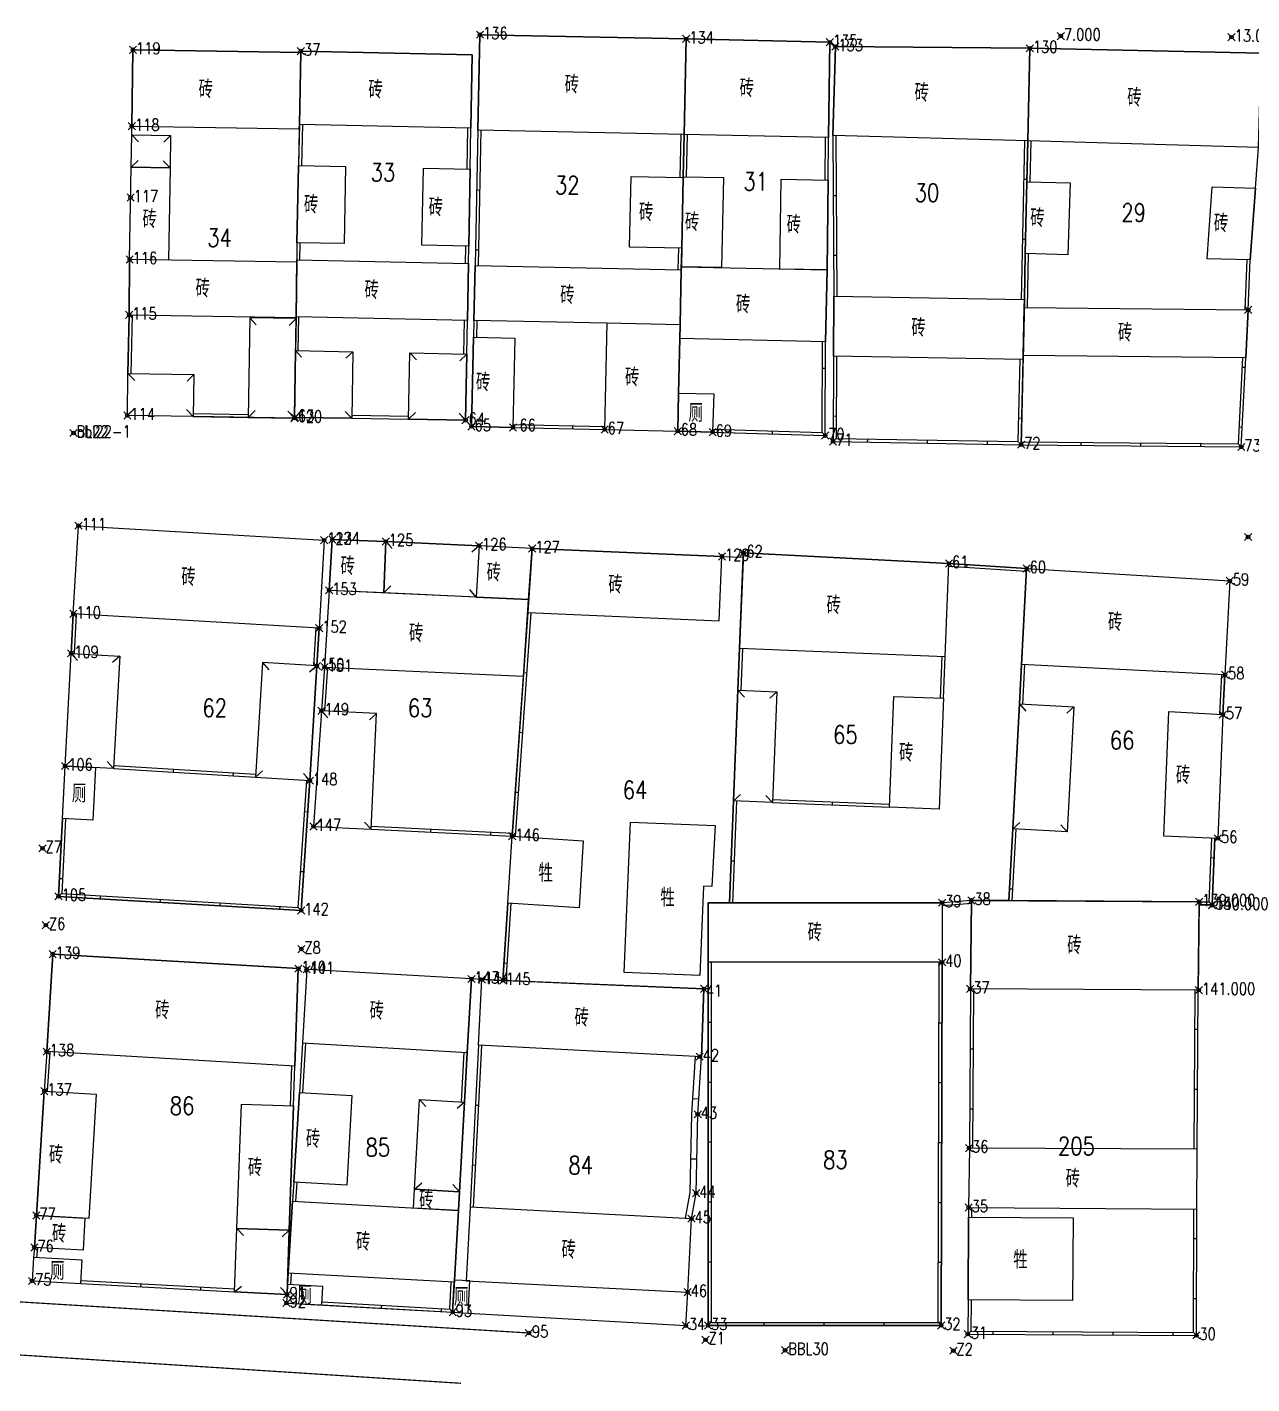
# Model space of a CAD drawing. Extents: x 499223 to 500082, y 4357473 to 4358121.
# Drawn here: x 499618.2 to 499720.4, y 4357674.3 to 4357787.5 of the extents above; entities that cross this region are included whole.
import ezdxf
from ezdxf.enums import TextEntityAlignment as Align

# ---------------------------------------------------------------- set-up
doc = ezdxf.new("R2010")
doc.units = 0
doc.header["$LTSCALE"] = 0.5
doc.header["$PDMODE"] = 35
doc.header["$PDSIZE"] = 0.3
doc.linetypes.add('X3', pattern=[5, 4, -1])
for name, color, linetype in [('CLD', 1, 'CONTINUOUS'), ('DLDW', 11, 'CONTINUOUS'), ('DLSS', 4, 'CONTINUOUS'), ('JMD', 6, 'CONTINUOUS'), ('QSJX', 7, 'CONTINUOUS'), ('YBH', 3, 'CONTINUOUS')]:
    doc.layers.add(name, color=color, linetype=linetype)
doc.styles.add('HZ', font='rs.shx', dxfattribs={"width": 0.8, "bigfont": 'hztxt.shx'})
doc.linetypes.add('444', pattern='A,4.5,[145,Aaa.SHX,S=1,R=0,X=0,Y=1],4.5,-0.5,[146,Aaa.SHX,S=1,R=0,X=0,Y=0],-0.5', length=10)

msp = doc.modelspace()

# ---------------------------------------------------------------- linework, layer by layer
at = {"layer": 'CLD', "linetype": 'Continuous'}
for p in [(499656.01, 4357786.92, 1.15), (499656.01, 4357786.92, 1.15), (499673.22, 4357786.57, 0.27), (499673.22, 4357786.57, 0.27), (499704.47, 4357786.8, -0.48), (499718.72, 4357786.71, 0.18), (499627.06, 4357785.66, 0.64), (499641.07, 4357785.55, 0.42), (499685.2, 4357786.29, 0.22), (499685.2, 4357786.29, 0.22), (499685.66, 4357785.93, 0.25), (499685.66, 4357785.93, 0.25), (499701.89, 4357785.78, 0.39), (499701.89, 4357785.78, 0.39), (499626.97, 4357779.28, 0.19), (499626.86, 4357773.33, 0.18), (499626.78, 4357768.16, 0.1), (499720.11, 4357763.95), (499626.74, 4357763.53, 0.09), (499626.59, 4357755.14, 0.06), (499640.54, 4357754.92, 0.14), (499640.54, 4357754.92, 0.14), (499640.56, 4357754.98, 1.84), (499654.81, 4357754.74, 2.3), (499622.1, 4357753.67, 3.73), (499622.1, 4357753.67, 3.73), (499622.1, 4357753.67, 3.73), (499622.1, 4357753.67, 3.73), (499622.1, 4357753.67), (499622.1, 4357753.67), (499622.1, 4357753.67), (499622.1, 4357753.67), (499655.31, 4357754.22, 1.71), (499658.76, 4357754.14), (499666.41, 4357753.97, 1.17), (499672.51, 4357753.83, 1.92), (499675.42, 4357753.75, 1.3), (499684.81, 4357753.46, 1.87), (499685.47, 4357752.97, 1.51), (499701.16, 4357752.7, 0.9), (499719.53, 4357752.51, -0.38), (499622.52, 4357745.94, 0.14), (499643.01, 4357744.73, 2.16), (499643.69, 4357744.79, -0.53), (499648.15, 4357744.62, 1.3), (499720.1, 4357744.99), (499720.1, 4357744.99), (499720.1, 4357744.99), (499655.93, 4357744.27, 0.13), (499660.37, 4357744.03, 0.92), (499676.2, 4357743.37, 1.19), (499677.99, 4357743.67, 1.21), (499695.14, 4357742.78, 0.44), (499701.62, 4357742.36, 0.37), (499718.57, 4357741.33, 1.42), (499643.43, 4357740.54, -0.32), (499622.08, 4357738.58, 0.05), (499642.6, 4357737.38, -0.03), (499621.9, 4357735.28, 0.24), (499642.4, 4357734.23, -0.15), (499643.05, 4357734.14, -0.15), (499718.17, 4357733.49, 0.21), (499642.79, 4357730.49, -0.21), (499717.99, 4357730.17, 0.24), (499621.4, 4357725.88, 0.27), (499641.81, 4357724.66, 0.8), (499642.12, 4357720.83, -0.5), (499658.7, 4357720.02, 0.04), (499717.58, 4357719.84, 0.24), (499619.51, 4357719.01, -0.16), (499620.85, 4357715, 0.19), (499694.57, 4357714.47, 0.13), (499694.57, 4357714.47, 0.13), (499697.01, 4357714.66, 1.8), (499697.01, 4357714.66, 1.8), (499716.01, 4357714.55, 1.06), (499717.09, 4357714.29, 0.37), (499717.1, 4357714.26, -0.04), (499641.09, 4357713.82, -0.26), (499619.79, 4357712.6, -0.17), (499641.11, 4357710.6, -0.58), (499620.36, 4357710.18, -0.01), (499694.57, 4357709.5, 0.01), (499640.85, 4357708.97, -0.23), (499641.55, 4357708.91, -0.32), (499655.3, 4357708.11, -0.16), (499656.16, 4357708.06, 0.08), (499657.93, 4357707.98, 0.01), (499674.7, 4357707.28), (499696.91, 4357707.28, -0.16), (499715.99, 4357707.17, -0.03), (499619.86, 4357702.04, 0.02), (499674.34, 4357701.62, -0.13), (499619.66, 4357698.75, 0.53), (499674.18, 4357696.81, -0.18), (499696.81, 4357693.99, -0.33), (499674.05, 4357690.23, -0.24), (499696.78, 4357689.03, -0.31), (499619, 4357688.37, 0.74), (499673.66, 4357688.1, -0.57), (499618.83, 4357685.7, -0.15), (499618.64, 4357682.9, 0.29), (499639.91, 4357681.76, 5.07), (499673.34, 4357681.96, 1.02), (499639.87, 4357681.06, 1.05), (499653.73, 4357680.3, 1.2), (499673.18, 4357679.18, 0.11), (499675.04, 4357679.19, 0.09), (499694.49, 4357679.19, -0.05), (499660.09, 4357678.56, -0.39), (499674.83, 4357677.99, -0.19), (499696.71, 4357678.46, 0.11), (499715.78, 4357678.36, 0.69), (499681.47, 4357677.12), (499695.51, 4357677.08, -0.23)]:
    msp.add_point(p, dxfattribs=at)
at = {"layer": 'DLDW', "linetype": 'Continuous', "flags": 128}
for points in [[(499621.4, 4357725.88), (499623.94, 4357725.75), (499623.72, 4357721.36), (499621.18, 4357721.49)], [(499675.62, 4357720.91), (499675.36, 4357715.83), (499674.66, 4357715.86), (499674.36, 4357708.4), (499668.05, 4357708.66), (499668.57, 4357721.19)], [(499696.77, 4357688.23), (499705.5, 4357688.17), (499705.46, 4357681.27), (499696.73, 4357681.33)], [(499618.76, 4357684.86), (499618.64, 4357682.9), (499622.72, 4357682.68), (499622.83, 4357684.64), (499618.76, 4357684.86)], [(499639.87, 4357681.06), (499642.81, 4357680.9), (499642.9, 4357682.43), (499639.96, 4357682.61)], [(499653.73, 4357680.3), (499655.03, 4357680.22), (499655.16, 4357682.9), (499653.88, 4357682.97)]]:
    msp.add_lwpolyline(points, close=True, dxfattribs=at)
at = {"layer": 'DLDW', "linetype": 'Continuous', "elevation": 4.02, "flags": 128}
msp.add_lwpolyline([(499658.7, 4357720.02), (499664.63, 4357719.64), (499664.28, 4357714.05), (499658.34, 4357714.43)], close=True, dxfattribs=at)
at = {"layer": 'DLSS', "color": 4, "linetype": 'X3', "const_width": 0.1, "elevation": 4.02, "flags": 128}
msp.add_lwpolyline([(499654.42, 4357674.36), (499576.38, 4357679.37), (499546.37, 4357681.52), (499485.37, 4357681.55), (499451.72, 4357682.29), (499408.46, 4357683.36), (499363.11, 4357682.93), (499346.74, 4357681.87), (499346.42, 4357687.49), (499373.48, 4357688), (499421.42, 4357687.78), (499430.81, 4357687.9), (499468.37, 4357686.23), (499485.11, 4357686.18), (499546.95, 4357686.47), (499593.11, 4357682.65), (499660.09, 4357678.56)], dxfattribs=at)
at = {"layer": 'JMD', "linetype": 'Continuous'}
for p, q in [((499626.96, 4357778.56), (499627.52, 4357777.98)), ((499630.19, 4357778.51), (499629.62, 4357777.95)), ((499626.92, 4357775.86), (499627.49, 4357776.41)), ((499630.15, 4357775.81), (499629.59, 4357776.38)), ((499701.65, 4357774.82), (499701.4, 4357774.82)), ((499655.73, 4357773.96), (499655.98, 4357773.95)), ((499685.49, 4357773.51), (499685.74, 4357773.51)), ((499701.54, 4357769.82), (499701.29, 4357769.82)), ((499655.63, 4357768.96), (499655.88, 4357768.95)), ((499685.52, 4357768.51), (499685.77, 4357768.51)), ((499636.8, 4357763.28), (499637.35, 4357762.71)), ((499640.66, 4357763.22), (499640.09, 4357762.66)), ((499640.62, 4357760.56, 4.16), (499641.11, 4357759.99)), ((499645.41, 4357760.46), (499644.83, 4357759.91)), ((499650.15, 4357760.36), (499650.71, 4357759.78)), ((499654.91, 4357760.26), (499654.34, 4357759.71)), ((499626.64, 4357758.64), (499627.2, 4357758.07)), ((499632.14, 4357758.55), (499631.57, 4357758)), ((499684.83, 4357759.07), (499684.58, 4357759.07)), ((499719.86, 4357759.13), (499719.61, 4357759.14)), ((499626.59, 4357755.14), (499627.16, 4357755.7)), ((499632.09, 4357755.05), (499631.53, 4357755.63)), ((499636.67, 4357754.98), (499637.24, 4357755.54)), ((499640.54, 4357754.92), (499639.98, 4357755.5)), ((499640.56, 4357754.98), (499641.13, 4357755.54)), ((499645.32, 4357754.9), (499644.76, 4357755.47)), ((499650.06, 4357754.82), (499650.63, 4357755.38)), ((499654.81, 4357754.74), (499654.26, 4357755.32)), ((499685.49, 4357755.1), (499685.74, 4357755.09)), ((499663.76, 4357754.03), (499663.77, 4357754.28)), ((499680.42, 4357753.6), (499680.43, 4357753.85)), ((499701.21, 4357754.89), (499700.96, 4357754.9)), ((499719.61, 4357754.14), (499719.36, 4357754.15)), ((499688.35, 4357752.92), (499688.36, 4357753.17)), ((499693.35, 4357752.84), (499693.36, 4357753.09)), ((499698.35, 4357752.75), (499698.35, 4357753)), ((499706.16, 4357752.65), (499706.16, 4357752.9)), ((499711.16, 4357752.6), (499711.16, 4357752.85)), ((499716.16, 4357752.54), (499716.16, 4357752.79)), ((499648.15, 4357744.62), (499648.69, 4357744.03)), ((499655.93, 4357744.27), (499655.33, 4357743.73)), ((499696.63, 4357742.69), (499696.61, 4357742.44)), ((499647.99, 4357740.33), (499648.58, 4357740.91)), ((499655.69, 4357739.98), (499655.16, 4357740.61)), ((499621.9, 4357735.28), (499622.44, 4357734.68)), ((499625.95, 4357735.06), (499625.35, 4357734.52)), ((499637.86, 4357734.51), (499638.39, 4357733.91)), ((499642.4, 4357734.23), (499641.8, 4357733.7)), ((499659.65, 4357733.69), (499659.9, 4357733.67)), ((499677.53, 4357732.21), (499678.08, 4357731.62)), ((499680.78, 4357732.08), (499680.19, 4357731.54)), ((499642.79, 4357730.49), (499643.32, 4357729.89)), ((499647.39, 4357730.27), (499646.8, 4357729.73)), ((499701.02, 4357731.06), (499701.56, 4357730.47)), ((499705.56, 4357730.82), (499704.96, 4357730.29)), ((499659.3, 4357728.7), (499659.55, 4357728.68)), ((499621.4, 4357725.88, 0.27), (499621.99, 4357726.42)), ((499625.44, 4357725.66), (499624.91, 4357726.26)), ((499630.43, 4357725.36), (499630.45, 4357725.61)), ((499635.42, 4357725.05), (499635.44, 4357725.3)), ((499637.27, 4357724.94), (499637.87, 4357725.47)), ((499641.81, 4357724.66), (499641.28, 4357725.25)), ((499658.95, 4357723.71), (499659.2, 4357723.69)), ((499677.16, 4357722.97), (499677.75, 4357723.51)), ((499680.41, 4357722.84), (499679.87, 4357723.43)), ((499685.41, 4357722.64), (499685.42, 4357722.89)), ((499641.63, 4357722.03), (499641.39, 4357722.05)), ((499642.12, 4357720.83), (499642.72, 4357721.36)), ((499646.92, 4357720.6), (499646.38, 4357721.19)), ((499700.46, 4357720.63), (499701.05, 4357721.16)), ((499651.91, 4357720.35), (499651.92, 4357720.6)), ((499656.91, 4357720.11), (499656.92, 4357720.35)), ((499705, 4357720.39), (499704.47, 4357720.98)), ((499676.97, 4357717.97), (499677.21, 4357717.96)), ((499717.25, 4357718.2), (499717, 4357718.21)), ((499620.92, 4357716.49), (499621.17, 4357716.48)), ((499641.3, 4357717.04), (499641.05, 4357717.06)), ((499700.19, 4357715.64), (499700.44, 4357715.62)), ((499624.35, 4357714.8), (499624.36, 4357715.05)), ((499629.34, 4357714.5), (499629.35, 4357714.75)), ((499634.33, 4357714.21), (499634.35, 4357714.46)), ((499639.32, 4357713.92), (499639.34, 4357714.17)), ((499658.02, 4357709.44), (499658.27, 4357709.42)), ((499694.57, 4357709.43), (499694.32, 4357709.43)), ((499675.04, 4357704.5), (499675.29, 4357704.5)), ((499694.55, 4357704.43), (499694.3, 4357704.43)), ((499715.91, 4357703.89), (499715.66, 4357703.89)), ((499696.91, 4357702.28), (499697.16, 4357702.28)), ((499675.04, 4357699.5), (499675.29, 4357699.5)), ((499694.54, 4357699.43), (499694.29, 4357699.43)), ((499715.89, 4357698.89), (499715.64, 4357698.89)), ((499650.96, 4357698.04), (499651.5, 4357697.45)), ((499654.72, 4357697.83), (499654.12, 4357697.3)), ((499655.62, 4357697.58), (499655.87, 4357697.57)), ((499674.26, 4357698.07), (499673.76, 4357698.1)), ((499696.87, 4357697.28), (499697.12, 4357697.28)), ((499675.04, 4357694.5), (499675.29, 4357694.5)), ((499694.53, 4357694.43), (499694.28, 4357694.43)), ((499674.1, 4357693.07), (499673.6, 4357693.08)), ((499655.36, 4357692.59), (499655.61, 4357692.58)), ((499650.55, 4357690.55), (499651.15, 4357691.09)), ((499654.3, 4357690.35, 5.07), (499653.75, 4357690.94)), ((499675.04, 4357689.5), (499675.29, 4357689.5)), ((499694.51, 4357689.43), (499694.26, 4357689.43)), ((499635.72, 4357687.28), (499636.27, 4357686.69)), ((499640.09, 4357687.13), (499639.51, 4357686.58)), ((499715.81, 4357686.42), (499715.56, 4357686.42)), ((499675.04, 4357684.5), (499675.29, 4357684.5)), ((499694.5, 4357684.43), (499694.25, 4357684.43)), ((499627.71, 4357682.41), (499627.73, 4357682.66)), ((499632.71, 4357682.15), (499632.72, 4357682.4)), ((499635.54, 4357682, 4.31), (499636.12, 4357682.46)), ((499639.91, 4357681.76), (499639.36, 4357682.35)), ((499715.79, 4357681.42), (499715.54, 4357681.42)), ((499647.8, 4357680.63), (499647.82, 4357680.88)), ((499652.8, 4357680.35), (499652.81, 4357680.6)), ((499675.04, 4357679.5), (499675.29, 4357679.5)), ((499679.73, 4357679.19), (499679.73, 4357679.44)), ((499684.73, 4357679.19), (499684.73, 4357679.44)), ((499689.73, 4357679.19), (499689.73, 4357679.44)), ((499694.49, 4357679.43), (499694.24, 4357679.43)), ((499698.84, 4357678.45), (499698.84, 4357678.7)), ((499703.84, 4357678.42), (499703.84, 4357678.67)), ((499708.84, 4357678.39), (499708.84, 4357678.64)), ((499713.84, 4357678.37), (499713.84, 4357678.62))]:
    msp.add_line(p, q, dxfattribs=at)
for points in [[(499656.01, 4357786.92), (499673.22, 4357786.57), (499673.05, 4357778.6), (499655.84, 4357778.96)], [(499641.07, 4357785.55), (499655.35, 4357785.25), (499655.25, 4357779.12), (499640.94, 4357779.41), (499641.06, 4357785.44)], [(499673.05, 4357778.6), (499673.22, 4357786.57), (499685.2, 4357786.29), (499685.1, 4357778.33)], [(499685.66, 4357785.93), (499701.89, 4357785.78), (499701.72, 4357778.05), (499685.45, 4357778.51)], [(499701.89, 4357785.78), (499721.19, 4357785.37), (499720.97, 4357777.5), (499701.72, 4357778.05)], [(499640.87, 4357775.99), (499644.79, 4357775.91), (499644.69, 4357769.48), (499640.74, 4357769.56)], [(499651.29, 4357775.77), (499655.18, 4357775.69), (499655.07, 4357769.26), (499651.17, 4357769.34)], [(499668.62, 4357775.09), (499672.97, 4357775), (499672.84, 4357769.1), (499668.49, 4357769.19)], [(499672.97, 4357775.06), (499676.32, 4357774.99), (499676.16, 4357767.48), (499672.81, 4357767.55), (499672.84, 4357769.1), (499672.97, 4357775)], [(499681.13, 4357774.87), (499685.06, 4357774.79), (499684.97, 4357767.28), (499681.04, 4357767.36)], [(499701.51, 4357768.65), (499701.64, 4357774.65), (499705.24, 4357774.55), (499705.07, 4357768.55)], [(499717.11, 4357774.21), (499720.72, 4357774.11), (499720.27, 4357768.12), (499716.67, 4357768.22)], [(499640.74, 4357768.13), (499655.05, 4357767.83), (499654.96, 4357763.06), (499640.67, 4357763.36)], [(499655.6, 4357767.66), (499672.8, 4357767.3), (499672.7, 4357762.7), (499666.6, 4357762.83), (499655.5, 4357763.06)], [(499672.81, 4357767.55), (499684.97, 4357767.28), (499684.84, 4357761.28), (499672.68, 4357761.55), (499672.7, 4357762.7), (499672.8, 4357767.3)], [(499685.54, 4357765.1), (499701.43, 4357764.82), (499701.32, 4357759.82), (499685.51, 4357760.1)], [(499701.41, 4357764.15), (499720.11, 4357763.95), (499719.9, 4357759.95), (499701.32, 4357760.15)], [(499655.47, 4357761.66), (499658.92, 4357761.59), (499658.76, 4357754.14), (499655.31, 4357754.22)], [(499640.62, 4357760.56), (499645.41, 4357760.46), (499645.32, 4357754.9), (499640.54, 4357754.98)], [(499650.15, 4357760.36), (499654.91, 4357760.26), (499654.81, 4357754.74), (499650.06, 4357754.82)], [(499672.58, 4357757.01), (499675.51, 4357756.93), (499675.42, 4357753.75), (499672.51, 4357753.83)], [(499695.14, 4357742.78), (499677.99, 4357743.67), (499677.67, 4357735.71), (499694.83, 4357735.02)], [(499701.62, 4357742.36), (499718.57, 4357741.33), (499718.17, 4357733.49), (499701.19, 4357734.36)], [(499677.53, 4357732.21), (499680.78, 4357732.08), (499680.41, 4357722.84), (499677.16, 4357722.97)], [(499690.54, 4357731.69), (499694.69, 4357731.53), (499694.32, 4357722.28), (499690.17, 4357722.45)], [(499701.02, 4357731.06), (499705.56, 4357730.82), (499705, 4357720.39), (499700.46, 4357720.63)], [(499713.48, 4357730.43), (499717.99, 4357730.17), (499717.58, 4357719.84), (499713.06, 4357720.02)]]:
    msp.add_lwpolyline(points, close=True, dxfattribs=at)
at = {"layer": 'JMD', "linetype": 'Continuous', "flags": 128}
for points in [[(499641.06, 4357785.44), (499627.06, 4357785.66), (499626.97, 4357779.28), (499640.93, 4357779.07), (499640.94, 4357779.41)], [(499630.15, 4357775.81), (499626.92, 4357775.86), (499626.96, 4357778.56), (499630.19, 4357778.51)], [(499630.03, 4357768.11), (499626.78, 4357768.16), (499626.92, 4357775.86), (499630.15, 4357775.81)], [(499626.78, 4357768.16), (499626.74, 4357763.53), (499640.67, 4357763.31), (499640.74, 4357767.94)], [(499632.14, 4357758.55), (499632.09, 4357755.05), (499626.59, 4357755.14), (499626.64, 4357758.64)], [(499622.08, 4357738.58), (499622.52, 4357745.94), (499643.01, 4357744.73), (499642.6, 4357737.38)], [(499643.43, 4357740.54), (499643.69, 4357744.79), (499648.15, 4357744.62), (499647.99, 4357740.33)], [(499648.15, 4357744.62), (499655.93, 4357744.27), (499655.69, 4357739.98), (499647.99, 4357740.33)], [(499660.07, 4357739.78), (499660.37, 4357744.03), (499655.93, 4357744.27), (499655.69, 4357739.98)], [(499643.43, 4357740.54), (499643.05, 4357734.14), (499659.63, 4357733.39), (499660.07, 4357739.78)], [(499642.79, 4357730.49), (499642.12, 4357720.83), (499646.92, 4357720.6), (499647.39, 4357730.27)], [(499696.95, 4357707.28), (499697.01, 4357714.66), (499716.01, 4357714.55), (499715.93, 4357707.18)], [(499619.86, 4357702.04), (499620.36, 4357710.18), (499640.85, 4357708.97), (499640.57, 4357700.82)], [(499674.48, 4357701.62), (499655.88, 4357702.58), (499656.16, 4357708.06), (499674.7, 4357707.28)], [(499619, 4357688.37), (499619.66, 4357698.75), (499623.98, 4357698.5), (499623.37, 4357688.12)], [(499715.86, 4357693.89), (499696.84, 4357693.99), (499696.78, 4357689.03), (499715.83, 4357688.9)], [(499650.55, 4357690.55), (499654.3, 4357690.35), (499654.21, 4357688.79), (499650.47, 4357688.99)], [(499618.83, 4357685.7), (499619, 4357688.37), (499623.05, 4357688.13), (499622.89, 4357685.46)], [(499654.86, 4357682.91), (499673.34, 4357681.96), (499673.66, 4357688.1), (499655.18, 4357689.06)]]:
    msp.add_lwpolyline(points, close=True, dxfattribs=at)
at = {"layer": 'JMD', "color": 7, "linetype": 'Continuous'}
for points in [[(499640.94, 4357779.41), (499640.87, 4357775.99)], [(499655.18, 4357775.69), (499655.25, 4357779.12)], [(499655.84, 4357778.96), (499655.6, 4357767.66)], [(499685.06, 4357774.79), (499685.1, 4357778.33)], [(499685.45, 4357778.51), (499685.54, 4357765.1)], [(499701.72, 4357778.05), (499701.64, 4357774.65)], [(499640.74, 4357769.56), (499640.74, 4357768.13)], [(499655.05, 4357767.83), (499655.07, 4357769.26)], [(499672.8, 4357767.3), (499672.84, 4357769.1)], [(499701.51, 4357768.65), (499701.43, 4357764.82)], [(499720.11, 4357763.95), (499720.27, 4357768.12)], [(499654.91, 4357760.26), (499654.96, 4357763.06)], [(499655.5, 4357763.06), (499655.47, 4357761.66)], [(499672.51, 4357753.84), (499684.81, 4357753.46), (499684.84, 4357761.28)], [(499685.51, 4357760.1), (499685.47, 4357752.97), (499701.16, 4357752.7), (499701.32, 4357759.82)], [(499701.16, 4357752.7), (499719.53, 4357752.51), (499719.9, 4357759.95)], [(499645.32, 4357754.9), (499650.06, 4357754.82)], [(499658.76, 4357754.14), (499666.41, 4357753.97)], [(499701.62, 4357742.36), (499695.14, 4357742.78)], [(499677.67, 4357735.71), (499677.53, 4357732.21)], [(499694.69, 4357731.53), (499694.83, 4357735.02)], [(499701.19, 4357734.36), (499701.02, 4357731.06)], [(499717.99, 4357730.17), (499718.17, 4357733.49)], [(499680.41, 4357722.84), (499690.17, 4357722.45)]]:
    msp.add_lwpolyline(points, dxfattribs=at)
at = {"layer": 'JMD', "linetype": 'Continuous'}
for points in [[(499641.19, 4357779.41), (499641.12, 4357775.99)], [(499654.93, 4357775.69), (499655, 4357779.12)], [(499656.09, 4357778.95), (499655.85, 4357767.65)], [(499684.81, 4357774.79), (499684.85, 4357778.33)], [(499685.7, 4357778.5), (499685.79, 4357765.09)], [(499701.97, 4357778.04), (499701.89, 4357774.64)], [(499640.99, 4357769.56), (499640.96, 4357768.13)], [(499654.8, 4357767.83), (499654.82, 4357769.26)], [(499672.55, 4357767.31), (499672.59, 4357769.11)], [(499701.76, 4357768.65), (499701.66, 4357764.15)], [(499719.86, 4357763.95), (499720.02, 4357768.13)], [(499640.86, 4357763.36), (499640.8, 4357760.56)], [(499654.66, 4357760.27), (499654.71, 4357763.06)], [(499655.75, 4357763.05), (499655.72, 4357761.65)], [(499675.43, 4357754), (499684.56, 4357753.72), (499684.59, 4357761.28)], [(499685.76, 4357760.09), (499685.72, 4357753.22), (499700.92, 4357752.96), (499701.07, 4357759.82)], [(499701.17, 4357752.95), (499719.29, 4357752.76), (499719.65, 4357759.96)], [(499645.33, 4357755.15), (499650.06, 4357755.07)], [(499658.77, 4357754.39), (499666.42, 4357754.22)], [(499701.6, 4357742.11), (499695.13, 4357742.53)], [(499677.92, 4357735.7), (499677.78, 4357732.2)], [(499694.44, 4357731.54), (499694.58, 4357735.03)], [(499701.44, 4357734.35), (499701.27, 4357731.05)], [(499717.74, 4357730.18), (499717.92, 4357733.51)], [(499680.42, 4357723.09), (499690.18, 4357722.7)]]:
    msp.add_lwpolyline(points, dxfattribs=at)
at = {"layer": 'JMD', "linetype": 'Continuous', "flags": 128}
for points in [[(499672.72, 4357775), (499672.8, 4357778.6)], [(499673.3, 4357778.59), (499673.22, 4357775.05)], [(499701.18, 4357764.82), (499701.47, 4357778.06)], [(499626.99, 4357763.53), (499626.89, 4357758.64)], [(499632.09, 4357755.3), (499636.67, 4357755.23)], [(499622.33, 4357738.56), (499622.15, 4357735.26)], [(499642.15, 4357734.24), (499642.35, 4357737.4)], [(499643.3, 4357734.13), (499643.04, 4357730.48)], [(499625.46, 4357725.91), (499637.28, 4357725.19)], [(499621.43, 4357721.48), (499621.11, 4357715.24), (499640.85, 4357714.08), (499641.56, 4357724.67)], [(499677.41, 4357722.96), (499677.08, 4357714.47)], [(499646.93, 4357720.85), (499658.71, 4357720.27)], [(499700.71, 4357720.62), (499700.39, 4357714.65)], [(499716.01, 4357714.55), (499716.85, 4357714.54), (499717.07, 4357719.86)], [(499658.59, 4357714.41), (499658.18, 4357707.97)], [(499697.2, 4357707.28), (499697.09, 4357693.99)], [(499715.61, 4357693.89), (499715.68, 4357707.18)], [(499620.11, 4357702.03), (499619.91, 4357698.74)], [(499641.45, 4357702.76), (499641.21, 4357698.62)], [(499654.47, 4357697.84), (499654.7, 4357701.99)], [(499656.13, 4357702.56), (499655.43, 4357689.04)], [(499673.16, 4357688.13), (499673.55, 4357690.28), (499673.68, 4357696.83), (499673.98, 4357701.64)], [(499640.73, 4357691.13), (499640.63, 4357689.53)], [(499696.98, 4357681.33), (499696.96, 4357678.71), (499715.53, 4357678.61), (499715.58, 4357688.9)], [(499697.03, 4357689.03), (499697.02, 4357688.23)], [(499619.08, 4357685.68), (499619.01, 4357684.85)], [(499622.74, 4357682.93), (499635.55, 4357682.25)], [(499642.83, 4357681.15), (499653.49, 4357680.56), (499653.62, 4357682.81)]]:
    msp.add_lwpolyline(points, dxfattribs=at)
at = {"layer": 'JMD', "color": 7, "linetype": 'Continuous', "flags": 128}
for points in [[(499672.97, 4357775), (499673.05, 4357778.6)], [(499673.05, 4357778.6), (499672.97, 4357775.06)], [(499701.32, 4357759.82), (499701.72, 4357778.05)], [(499626.74, 4357763.53), (499626.64, 4357758.64)], [(499632.09, 4357755.05), (499636.67, 4357754.98)], [(499622.08, 4357738.58), (499621.9, 4357735.28)], [(499642.4, 4357734.23), (499642.6, 4357737.38)], [(499643.05, 4357734.14), (499642.79, 4357730.49)], [(499625.44, 4357725.66), (499637.27, 4357724.94)], [(499621.18, 4357721.49), (499620.85, 4357715), (499641.09, 4357713.82), (499641.81, 4357724.66)], [(499677.16, 4357722.97), (499676.83, 4357714.47)], [(499646.92, 4357720.6), (499658.7, 4357720.02)], [(499700.46, 4357720.63), (499700.14, 4357714.65)], [(499716.01, 4357714.3), (499717.09, 4357714.29), (499717.32, 4357719.85)], [(499658.34, 4357714.43), (499657.93, 4357707.98)], [(499696.95, 4357707.28), (499696.84, 4357693.99)], [(499715.86, 4357693.89), (499715.93, 4357707.18)], [(499619.86, 4357702.04), (499619.66, 4357698.75)], [(499641.2, 4357702.78), (499640.96, 4357698.63)], [(499654.72, 4357697.83), (499654.95, 4357701.98)], [(499655.88, 4357702.58), (499655.18, 4357689.06)], [(499673.66, 4357688.1), (499674.05, 4357690.23), (499674.18, 4357696.81), (499674.48, 4357701.62)], [(499640.48, 4357691.15), (499640.38, 4357689.55)], [(499696.73, 4357681.33), (499696.71, 4357678.46), (499715.78, 4357678.36), (499715.83, 4357688.9)], [(499696.78, 4357689.03), (499696.77, 4357688.23)], [(499618.83, 4357685.7), (499618.76, 4357684.86)], [(499622.72, 4357682.68), (499635.54, 4357682)], [(499642.81, 4357680.9), (499653.73, 4357680.3), (499653.87, 4357682.79)]]:
    msp.add_lwpolyline(points, dxfattribs=at)
at = {"layer": 'JMD', "linetype": 'Continuous', "flags": 128}
for points, elevation in [([(499640.66, 4357763.22), (499636.8, 4357763.28), (499636.67, 4357754.98), (499640.54, 4357754.92)], 0.14), ([(499675.98, 4357738), (499676.2, 4357743.37), (499660.37, 4357744.03), (499660, 4357738.68)], 4.02), ([(499621.9, 4357735.28), (499625.95, 4357735.06), (499625.44, 4357725.66), (499621.4, 4357725.88)], 0.24), ([(499642.4, 4357734.23), (499637.86, 4357734.51), (499637.27, 4357724.94), (499641.81, 4357724.66)], -0.15), ([(499694.57, 4357709.5), (499675.04, 4357709.5), (499675.04, 4357714.47), (499694.57, 4357714.47)], 0.01), ([(499655.3, 4357708.11), (499641.55, 4357708.91), (499641.2, 4357702.78), (499654.95, 4357701.98)], -0.16), ([(499640.96, 4357698.63), (499645.33, 4357698.38), (499644.9, 4357690.89), (499640.48, 4357691.15)], 5.07), ([(499635.72, 4357687.28), (499636.12, 4357697.67), (499640.45, 4357697.52), (499640.09, 4357687.13)], 0.53), ([(499650.96, 4357698.04), (499654.72, 4357697.83), (499654.3, 4357690.35), (499650.55, 4357690.55)], 5.07), ([(499640.38, 4357689.55), (499654.21, 4357688.79), (499653.87, 4357682.79), (499640.02, 4357683.56)], 1.05), ([(499635.72, 4357687.28), (499640.09, 4357687.13), (499639.91, 4357681.76), (499635.54, 4357682)], 0.53)]:
    msp.add_lwpolyline(points, close=True, dxfattribs=dict(at, elevation=elevation))
at = {"layer": 'JMD', "linetype": 'Continuous', "elevation": 1.17}
msp.add_lwpolyline([(499666.41, 4357753.97), (499672.51, 4357753.83), (499672.68, 4357761.55), (499672.7, 4357762.7), (499666.6, 4357762.83)], close=True, dxfattribs=at)
at = {"layer": 'JMD', "color": 7, "linetype": 'Continuous', "flags": 128}
for points, elevation in [([(499660, 4357738.68), (499658.7, 4357720.02)], 4.02), ([(499697.01, 4357714.66), (499694.57, 4357714.47)], 0.01), ([(499675.04, 4357709.5), (499675.04, 4357679.19), (499694.49, 4357679.19), (499694.57, 4357709.5)], 0.01), ([(499640.45, 4357697.52), (499640.57, 4357700.82)], 0.53), ([(499640.02, 4357683.56), (499639.96, 4357682.61)], 1.05)]:
    msp.add_lwpolyline(points, dxfattribs=dict(at, elevation=elevation))
at = {"layer": 'JMD', "linetype": 'Continuous', "flags": 128}
for points, elevation in [([(499660.25, 4357738.66), (499658.95, 4357720)], 4.02), ([(499697.01, 4357714.41), (499694.57, 4357714.22)], 0.01), ([(499675.29, 4357709.5), (499675.29, 4357679.44), (499694.24, 4357679.44), (499694.32, 4357709.5)], 0.01), ([(499640.2, 4357697.53), (499640.32, 4357700.83)], 0.53), ([(499640.27, 4357683.55), (499640.21, 4357682.6)], 1.05)]:
    msp.add_lwpolyline(points, dxfattribs=dict(at, elevation=elevation))
at = {"layer": 'JMD', "linetype": '444', "flags": 128}
msp.add_lwpolyline([(499655.03, 4357680.22), (499673.18, 4357679.18), (499673.34, 4357681.96)], dxfattribs=at)
at = {"layer": 'QSJX', "linetype": 'Continuous', "flags": 128}
for points in [[(499656.01, 4357786.92), (499655.84, 4357778.96), (499655.6, 4357767.66), (499655.5, 4357763.06), (499655.47, 4357761.66), (499655.31, 4357754.22), (499658.76, 4357754.14), (499666.41, 4357753.97), (499672.51, 4357753.83), (499672.58, 4357757.01), (499672.68, 4357761.55), (499672.7, 4357762.7), (499672.81, 4357767.55), (499672.84, 4357769.1), (499672.97, 4357775), (499672.97, 4357775.06), (499673.05, 4357778.6), (499673.22, 4357786.57)], [(499655.35, 4357785.25), (499641.07, 4357785.55), (499640.94, 4357779.41), (499640.93, 4357779.07), (499640.87, 4357775.99), (499640.87, 4357775.99), (499640.74, 4357769.56), (499640.74, 4357768.13), (499640.74, 4357767.94), (499640.67, 4357763.36), (499640.67, 4357763.31), (499640.67, 4357763.31), (499640.66, 4357763.22), (499640.66, 4357763.22), (499640.62, 4357760.56), (499640.54, 4357754.98), (499645.32, 4357754.9), (499650.06, 4357754.82), (499654.81, 4357754.74), (499654.91, 4357760.26), (499654.96, 4357763.06), (499655.05, 4357767.83), (499655.07, 4357769.26), (499655.18, 4357775.69), (499655.25, 4357779.12), (499655.35, 4357785.25)], [(499672.51, 4357753.83), (499675.42, 4357753.75), (499684.81, 4357753.46), (499684.84, 4357761.28), (499684.97, 4357767.28), (499685.06, 4357774.79), (499685.1, 4357778.33), (499685.2, 4357786.29), (499673.22, 4357786.57), (499673.05, 4357778.6), (499672.97, 4357775.06), (499672.97, 4357775), (499672.84, 4357769.1), (499672.81, 4357767.55), (499672.8, 4357767.3), (499672.7, 4357762.7), (499672.68, 4357761.55), (499672.58, 4357757.01)], [(499685.66, 4357785.93), (499685.45, 4357778.51), (499685.54, 4357765.1), (499685.51, 4357760.1), (499685.47, 4357752.97), (499701.16, 4357752.7), (499701.32, 4357759.82), (499701.32, 4357760.15), (499701.41, 4357764.15), (499701.43, 4357764.82), (499701.51, 4357768.65), (499701.64, 4357774.65), (499701.72, 4357778.05), (499701.89, 4357785.78)], [(499676.83, 4357714.47), (499677.16, 4357722.97), (499677.53, 4357732.21), (499677.67, 4357735.71), (499677.98, 4357743.3), (499677.99, 4357743.67), (499695.14, 4357742.78), (499701.62, 4357742.36), (499701.19, 4357734.36), (499701.02, 4357731.06), (499700.46, 4357720.63), (499700.14, 4357714.65), (499697.01, 4357714.66), (499694.57, 4357714.47)], [(499673.18, 4357679.18), (499673.18, 4357679.18), (499673.34, 4357681.96), (499673.66, 4357688.1), (499674.05, 4357690.23), (499674.18, 4357696.81), (499674.48, 4357701.62), (499674.7, 4357707.28), (499657.93, 4357707.98), (499656.16, 4357708.06), (499655.3, 4357708.11), (499654.95, 4357701.98), (499654.72, 4357697.83), (499654.3, 4357690.35), (499654.21, 4357688.79), (499653.88, 4357682.97), (499653.87, 4357682.79), (499653.73, 4357680.3), (499655.03, 4357680.22)]]:
    msp.add_lwpolyline(points, close=True, dxfattribs=at)
for points, elevation in [([(499640.54, 4357754.92), (499632.09, 4357755.05), (499626.59, 4357755.14), (499626.64, 4357758.64), (499626.74, 4357763.53), (499626.78, 4357768.16), (499626.92, 4357775.86), (499626.96, 4357778.56), (499626.97, 4357779.28), (499627.06, 4357785.66), (499641.06, 4357785.44), (499640.94, 4357779.41), (499640.93, 4357779.07), (499640.87, 4357775.99), (499640.74, 4357769.56), (499640.74, 4357768.13), (499640.74, 4357767.94), (499640.67, 4357763.36), (499640.67, 4357763.31), (499640.66, 4357763.22), (499640.62, 4357760.56)], 4.16), ([(499701.16, 4357752.7), (499719.53, 4357752.51), (499719.9, 4357759.95), (499720.11, 4357763.95), (499720.27, 4357768.12), (499720.72, 4357774.11), (499720.97, 4357777.5), (499721.19, 4357785.37), (499701.89, 4357785.78), (499701.72, 4357778.05), (499701.64, 4357774.65), (499701.51, 4357768.65), (499701.43, 4357764.82), (499701.41, 4357764.15), (499701.32, 4357760.15)], 0.9), ([(499641.09, 4357713.82), (499620.85, 4357715), (499621.18, 4357721.49), (499621.4, 4357725.88), (499621.9, 4357735.28), (499622.08, 4357738.58), (499622.52, 4357745.94), (499643.01, 4357744.73), (499642.6, 4357737.38), (499642.4, 4357734.23), (499641.81, 4357724.66)], 3.76), ([(499660.37, 4357744.03), (499655.93, 4357744.27), (499648.15, 4357744.62), (499643.69, 4357744.79), (499643.43, 4357740.54), (499643.05, 4357734.14), (499642.79, 4357730.49), (499642.12, 4357720.83), (499646.92, 4357720.6), (499658.7, 4357720.02), (499659.63, 4357733.39), (499660.07, 4357739.78)], 4.02), ([(499657.93, 4357707.98), (499658.7, 4357720.02), (499659.63, 4357733.39), (499660, 4357738.68), (499660.37, 4357744.03), (499676.2, 4357743.37), (499677.98, 4357743.3), (499677.67, 4357735.71), (499677.53, 4357732.21), (499677.16, 4357722.97), (499676.83, 4357714.47), (499675.04, 4357714.47), (499675.04, 4357709.5), (499675.04, 4357709.5), (499675.04, 4357707.28), (499674.7, 4357707.28)], 4.02), ([(499700.14, 4357714.65), (499700.46, 4357720.63), (499701.02, 4357731.06), (499701.19, 4357734.36), (499701.62, 4357742.36), (499718.57, 4357741.33), (499718.17, 4357733.49), (499717.99, 4357730.17), (499717.58, 4357719.84), (499717.32, 4357719.85), (499717.09, 4357714.29), (499716.01, 4357714.3), (499716.01, 4357714.55)], 0.37), ([(499694.57, 4357714.47), (499694.57, 4357709.5), (499694.49, 4357679.19), (499675.04, 4357679.19), (499675.04, 4357707.28), (499675.04, 4357709.5), (499675.04, 4357714.47)], 0.01), ([(499696.71, 4357678.46), (499715.78, 4357678.36), (499715.83, 4357688.9), (499715.86, 4357693.89), (499715.93, 4357707.18), (499716.01, 4357714.3), (499716.01, 4357714.55), (499697.01, 4357714.66), (499696.95, 4357707.28), (499696.84, 4357693.99), (499696.78, 4357689.03), (499696.77, 4357688.23), (499696.73, 4357681.33)], 0.11), ([(499618.64, 4357682.9), (499622.72, 4357682.68), (499635.54, 4357682), (499639.91, 4357681.76), (499640.09, 4357687.13), (499640.45, 4357697.52), (499640.57, 4357700.82), (499640.85, 4357708.97), (499620.36, 4357710.18), (499619.86, 4357702.04), (499619.66, 4357698.75), (499619, 4357688.37), (499618.83, 4357685.7), (499618.76, 4357684.86)], 4.31), ([(499639.87, 4357681.06), (499653.73, 4357680.3), (499653.87, 4357682.79), (499653.88, 4357682.97), (499654.21, 4357688.79), (499654.3, 4357690.35), (499654.72, 4357697.83), (499654.95, 4357701.98), (499655.3, 4357708.11), (499641.55, 4357708.91), (499641.2, 4357702.78), (499640.96, 4357698.63), (499640.48, 4357691.15), (499640.38, 4357689.55), (499640.02, 4357683.56), (499639.96, 4357682.61)], 5.07)]:
    msp.add_lwpolyline(points, close=True, dxfattribs=dict(at, elevation=elevation))

# ---------------------------------------------------------------- texts
at = {"layer": 'CLD', "linetype": 'Continuous', "style": 'HZ', "width": 0.8}
for s, p in [('136', (499656.26, 4357786.55, 1.15)), ('136', (499656.26, 4357786.55, 1.15)), ('134', (499673.47, 4357786.19, 0.27)), ('134', (499673.47, 4357786.19, 0.27)), ('135', (499685.45, 4357785.92, 0.22)), ('135', (499685.45, 4357785.92, 0.22)), ('7.000', (499704.72, 4357786.43, -0.48)), ('13.000', (499718.97, 4357786.34, 0.18)), ('119', (499627.31, 4357785.28, 0.64)), ('37', (499641.32, 4357785.17, 0.42)), ('133', (499685.91, 4357785.55, 0.25)), ('133', (499685.91, 4357785.55, 0.25)), ('130', (499702.14, 4357785.4, 0.39)), ('130', (499702.14, 4357785.4, 0.39)), ('118', (499627.22, 4357778.9, 0.19)), ('117', (499627.11, 4357772.95, 0.18)), ('116', (499627.03, 4357767.78, 0.1)), ('115', (499626.99, 4357763.15, 0.09)), ('114', (499626.84, 4357754.76, 0.06)), ('63', (499640.81, 4357754.6, 1.84)), ('120', (499640.79, 4357754.55, 0.14)), ('120', (499640.79, 4357754.55, 0.14)), ('64', (499655.06, 4357754.37, 2.3)), ('bbl22-1', (499622.35, 4357753.3, 3.73)), ('bbl22-1', (499622.35, 4357753.3, 3.73)), ('bbl22-1', (499622.35, 4357753.3, 3.73)), ('BL22', (499622.35, 4357753.3)), ('BL22', (499622.35, 4357753.3)), ('BL22', (499622.35, 4357753.3)), ('BL22', (499622.35, 4357753.3)), ('65', (499655.56, 4357753.84, 1.71)), ('66', (499659.3, 4357753.83, 1.6)), ('67', (499666.66, 4357753.59, 1.17)), ('68', (499672.76, 4357753.46, 1.92)), ('69', (499675.67, 4357753.37, 1.3)), ('70', (499685.06, 4357753.08, 1.87)), ('71', (499685.72, 4357752.6, 1.51)), ('72', (499701.41, 4357752.33, 0.9)), ('73', (499719.78, 4357752.13, -0.38)), ('111', (499622.77, 4357745.56, 0.14)), ('123', (499643.26, 4357744.36, 2.16)), ('124', (499643.94, 4357744.41, -0.53)), ('125', (499648.4, 4357744.25, 1.3)), ('126', (499656.18, 4357743.9, 0.13)), ('127', (499660.62, 4357743.66, 0.92)), ('129', (499676.45, 4357743, 1.19)), ('129', (499676.45, 4357743, 1.19)), ('62', (499678.24, 4357743.3, 1.21)), ('61', (499695.39, 4357742.41, 0.44)), ('60', (499701.87, 4357741.99, 0.37)), ('59', (499718.82, 4357740.96, 1.42)), ('153', (499643.68, 4357740.16, -0.32)), ('110', (499622.33, 4357738.2, 0.05)), ('152', (499642.85, 4357737.01, -0.03)), ('109', (499622.15, 4357734.9, 0.24)), ('150', (499642.65, 4357733.85, -0.15)), ('151', (499643.3, 4357733.76, -0.15)), ('58', (499718.42, 4357733.12, 0.21)), ('149', (499643.04, 4357730.12, -0.21)), ('57', (499718.24, 4357729.79, 0.24)), ('106', (499621.65, 4357725.51, 0.27)), ('148', (499642.06, 4357724.28, 0.8)), ('147', (499642.37, 4357720.46, -0.5)), ('146', (499658.95, 4357719.64, 0.04)), ('56', (499717.83, 4357719.46, 0.24)), ('Z7', (499619.76, 4357718.64, -0.16)), ('105', (499621.1, 4357714.63, 0.19)), ('142', (499641.34, 4357713.44, -0.26)), ('39', (499694.82, 4357714.1, 0.13)), ('39', (499694.82, 4357714.1, 0.13)), ('38', (499697.26, 4357714.29, 1.8)), ('38', (499697.26, 4357714.29, 1.8)), ('139.000', (499716.26, 4357714.18, 1.06)), ('55', (499717.34, 4357713.91, 0.37)), ('140.000', (499717.35, 4357713.89, -0.04)), ('Z6', (499620.04, 4357712.22, -0.17)), ('Z8', (499641.36, 4357710.23, -0.58)), ('139', (499620.61, 4357709.8, -0.01)), ('40', (499694.82, 4357709.13, 0.01)), ('140', (499641.1, 4357708.59, -0.23)), ('141', (499641.8, 4357708.53, -0.32)), ('143', (499655.55, 4357707.73, -0.16)), ('144', (499656.41, 4357707.68, 0.08)), ('145', (499658.18, 4357707.61, 0.01)), ('41', (499674.85, 4357706.63, 0.66)), ('37', (499697.16, 4357706.9, -0.16)), ('141.000', (499716.24, 4357706.79, -0.03)), ('138', (499620.11, 4357701.67, 0.02)), ('42', (499674.59, 4357701.25, -0.13)), ('137', (499619.91, 4357698.38, 0.53)), ('43', (499674.43, 4357696.43, -0.18)), ('36', (499697.06, 4357693.62, -0.33)), ('44', (499674.3, 4357689.85, -0.24)), ('35', (499697.03, 4357688.65, -0.31)), ('77', (499619.25, 4357688, 0.74)), ('45', (499673.91, 4357687.73, -0.57)), ('76', (499619.08, 4357685.32, -0.15)), ('75', (499618.89, 4357682.52, 0.29)), ('46', (499673.59, 4357681.58, 1.02)), ('92', (499640.12, 4357680.69, 1.05)), ('91', (499640.12, 4357681.39, 0.72)), ('93', (499653.98, 4357679.92, 1.2)), ('95', (499660.34, 4357678.18, -0.39)), ('34', (499673.43, 4357678.81, 0.11)), ('33', (499675.29, 4357678.81, 0.09)), ('32', (499694.74, 4357678.82, -0.05)), ('Z1', (499675.08, 4357677.62, -0.19)), ('31', (499696.96, 4357678.08, 0.11)), ('30', (499716.03, 4357677.98, 0.69)), ('BBL30', (499681.72, 4357676.74)), ('Z2', (499695.76, 4357676.71, -0.23))]:
    msp.add_text(s, height=1, dxfattribs=at).set_placement(p)
at = {"layer": 'DLDW', "linetype": 'Continuous', "style": 'HZ', "width": 0.8}
for s, p in [('厕', (499622.56, 4357723.62)), ('牲', (499661.49, 4357717.03)), ('牲', (499671.66, 4357714.98)), ('牲', (499701.11, 4357684.75)), ('厕', (499620.74, 4357683.77)), ('厕', (499641.38, 4357681.75)), ('厕', (499654.45, 4357681.6))]:
    msp.add_text(s, height=1.5, dxfattribs=at).set_placement(p, align=Align.MIDDLE)
at = {"layer": 'JMD', "linetype": 'Continuous', "style": 'HZ', "width": 0.8}
for p in [(499664.28, 4357782.76), (499678.87, 4357782.45), (499633.73, 4357782.36), (499647.9, 4357782.33), (499693.47, 4357782.07), (499711.21, 4357781.67), (499642.52, 4357772.73), (499652.93, 4357772.51), (499629.05, 4357771.52), (499670.48, 4357772.09), (499674.31, 4357771.27), (499682.8, 4357771.07), (499703.12, 4357771.61), (499718.44, 4357771.17), (499633.48, 4357765.74), (499647.58, 4357765.6), (499663.9, 4357765.18), (499678.57, 4357764.41), (499693.2, 4357762.46), (499710.44, 4357762.05), (499656.87, 4357757.9), (499669.31, 4357758.33), (499632.29, 4357741.65), (499645.57, 4357742.57), (499657.77, 4357742.03), (499667.92, 4357741.02), (499686.12, 4357739.3), (499709.61, 4357737.89), (499651.29, 4357736.96), (499692.18, 4357726.99), (499715.27, 4357725.11), (499684.55, 4357711.99), (499706.2, 4357710.92), (499630.11, 4357705.5), (499648, 4357705.44), (499665.1, 4357704.88), (499642.68, 4357694.76), (499621.25, 4357693.43), (499706.08, 4357691.45), (499652.13, 4357689.67), (499621.5, 4357686.84), (499646.87, 4357686.17), (499664.01, 4357685.51)]:
    msp.add_text('砖', height=1.5, dxfattribs=at).set_placement(p, align=Align.MIDDLE_RIGHT)
msp.add_text('厕', height=1.5, dxfattribs=at).set_placement((499674.01, 4357755.38), align=Align.MIDDLE)
msp.add_text('砖', height=1.5, rotation=1.4038, dxfattribs=at).set_placement((499637.85, 4357692.39, 0.53), align=Align.MIDDLE_RIGHT)
at = {"layer": 'YBH', "linetype": 'Continuous', "style": 'HZ', "width": 0.8}
for s, p in [('33', (499647.91, 4357775.43)), ('31', (499679.02, 4357774.67)), ('32', (499663.29, 4357774.36)), ('30', (499693.3, 4357773.73)), ('29', (499710.55, 4357772.07)), ('34', (499634.28, 4357769.97)), ('62', (499633.88, 4357730.73)), ('63', (499651.02, 4357730.73)), ('65', (499686.5, 4357728.5)), ('66', (499709.59, 4357728.03)), ('64', (499668.95, 4357723.88)), ('86', (499631.16, 4357697.52)), ('85', (499647.49, 4357694.06)), ('205', (499705.77, 4357694.16)), ('84', (499664.42, 4357692.56)), ('83', (499685.67, 4357693.01))]:
    msp.add_text(s, height=1.5, dxfattribs=at).set_placement(p, align=Align.MIDDLE)

doc.saveas('drawing.dxf')
